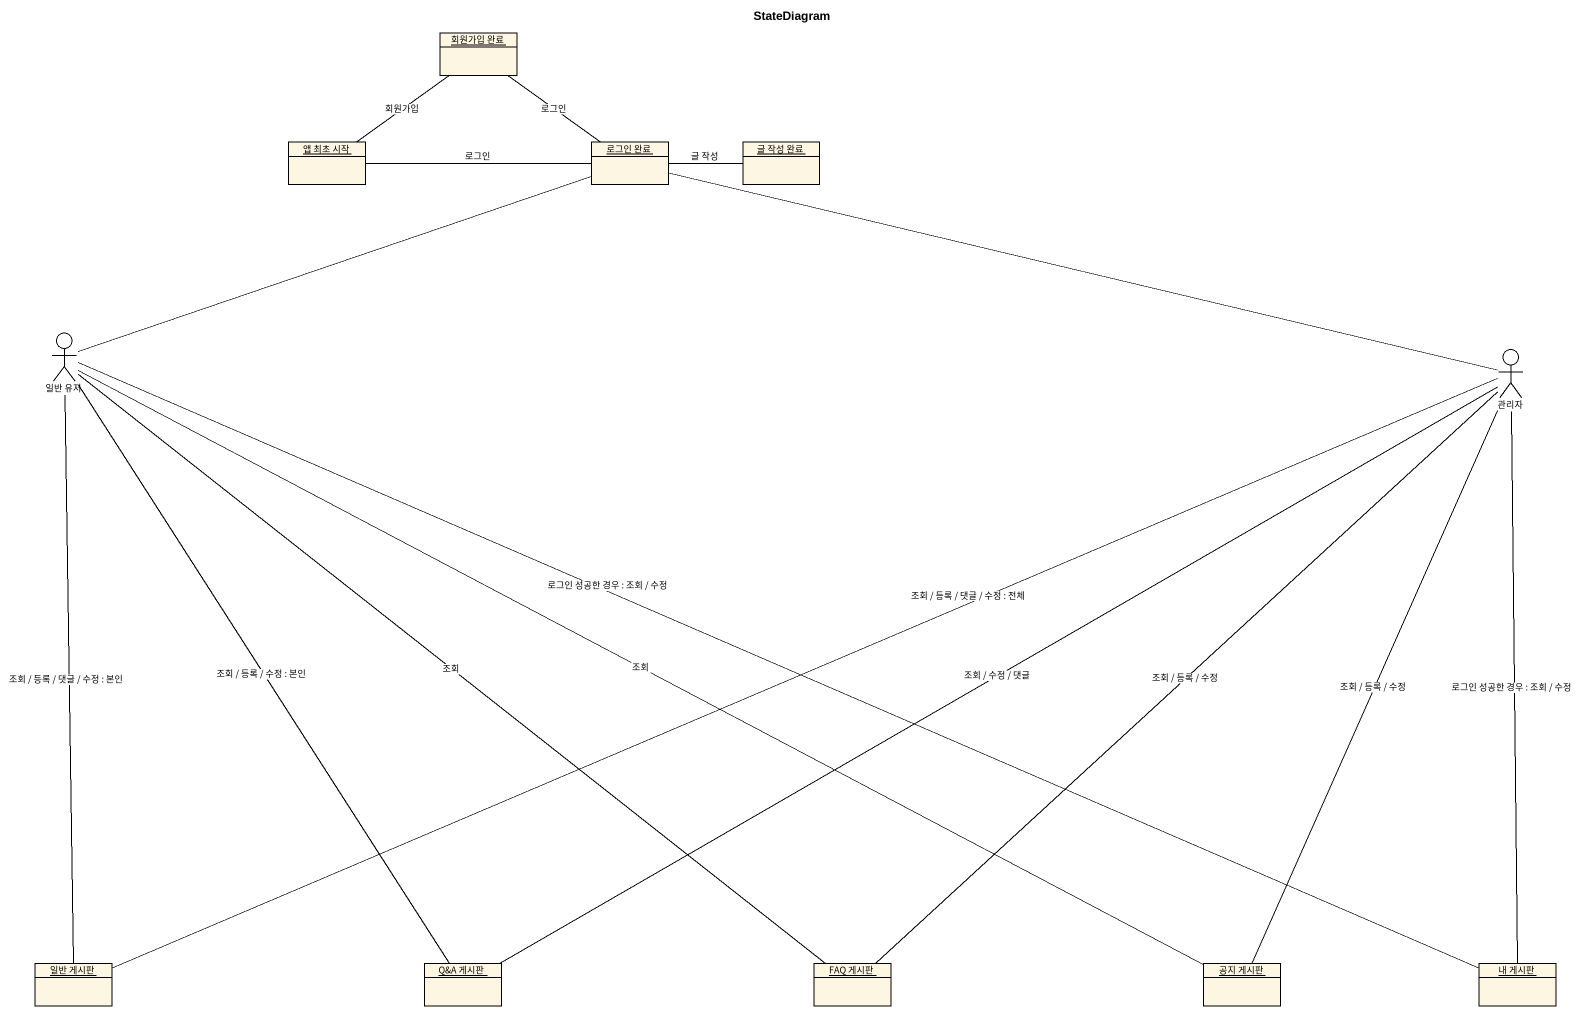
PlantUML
@startuml
title StateDiagram
allowmixing
hide circle
hide empty members
object "회원가입 완료" as 회원가입_완료
object "앱 최초 시작" as 앱_최초_시작
object "로그인 완료" as 로그인_완료
object "글 작성 완료" as 글_작성_완료
actor "일반 유저" as 일반_유저
actor 관리자
object "일반 게시판" as 일반_게시판
object "Q&A 게시판" as Q_A_게시판
object "FAQ 게시판" as FAQ_게시판
object "공지 게시판" as 공지_게시판
object "내 게시판" as 내_게시판
회원가입_완료 -- 로그인_완료 : 로그인
앱_최초_시작 -up- 회원가입_완료 : 회원가입
앱_최초_시작 -right- 로그인_완료 : 로그인
로그인_완료 -right- 글_작성_완료 : 글 작성
로그인_완료 -left- 일반_유저
로그인_완료 -right- 관리자
일반_유저 -- 일반_게시판 : 조회 / 등록 / 댓글 / 수정 : 본인
일반_유저 -- Q_A_게시판 : 조회 / 등록 / 수정 : 본인
일반_유저 -- FAQ_게시판 : 조회
일반_유저 -right- 공지_게시판 : 조회
일반_유저 -right- 내_게시판 : 로그인 성공한 경우 : 조회 / 수정
관리자 -left- 일반_게시판 : 조회 / 등록 / 댓글 / 수정 : 전체
관리자 -left- Q_A_게시판 : 조회 / 수정 / 댓글
관리자 -- FAQ_게시판 : 조회 / 등록 / 수정
관리자 -- 공지_게시판 : 조회 / 등록 / 수정
관리자 -- 내_게시판 : 로그인 성공한 경우 : 조회 / 수정
@enduml
